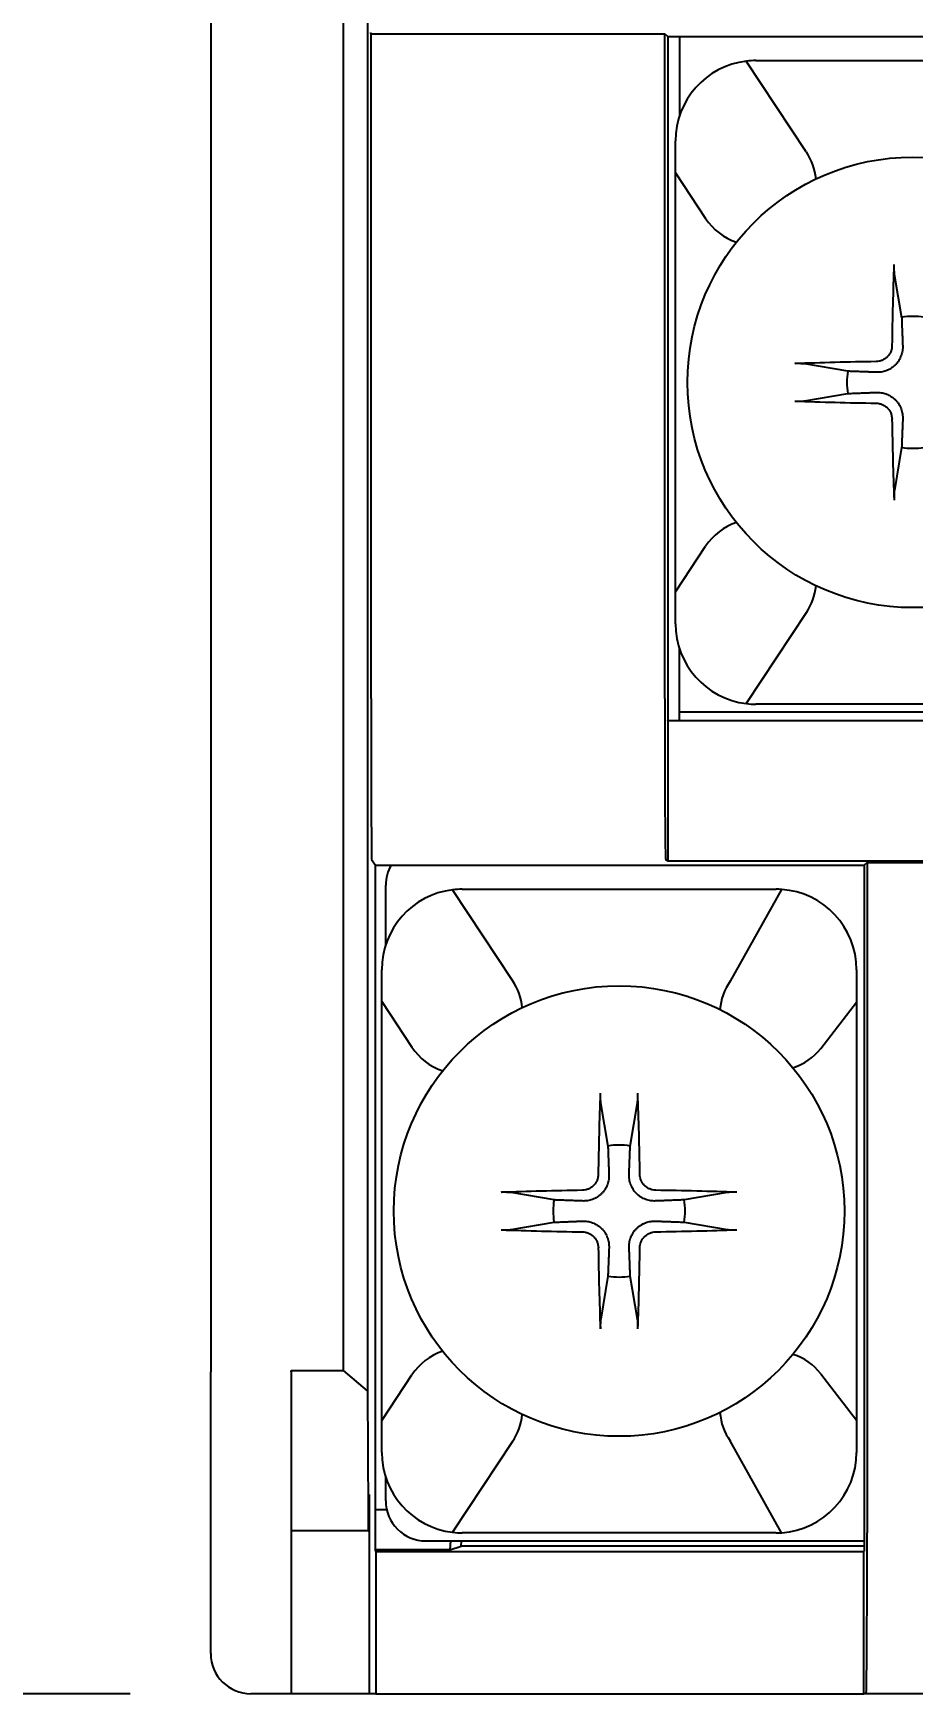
# Model space of a CAD drawing. Header units: millimetres. Extents: x 1618 to 2314, y 422 to 652.
# Drawn here: x 2008.75 to 2019.68, y 539.04 to 559.68 of the extents above; entities that cross this region are included whole.
import ezdxf

# ---------------------------------------------------------------- set-up
doc = ezdxf.new("R2010")
doc.units = ezdxf.units.MM
doc.dimstyles.get("Standard").update_dxf_attribs({"dimtxt": 0.18, "dimasz": 0.18, "dimexe": 0.18, "dimexo": 0.0625, "dimgap": 0.09, "dimtad": 0, "dimtih": 1, "dimtoh": 1, "dimdec": 4, "dimzin": 0, "dimdsep": 46, "dimtxsty": 'Standard', "dimcen": 0.09, "dimadec": 0, "dimazin": 0, "dimtfac": 1, "dimtdec": 4, "dimtofl": 0, "dimtmove": 0, "dimatfit": 3, "dimfxl": 1, "dimtolj": 1, "dimtzin": 0, "dimarcsym": 0})

# ---------------------------------------------------------------- blocks, each defined once
blk = doc.blocks.new('*D20')
at = {"color": 4, "lineweight": -2, "transparency": 16777216}
for p, q in [((2009.952, 579.036), (2001.949, 579.036)), ((2002.649, 576.536), (2002.649, 541.536)), ((2009.952, 539.036), (2001.949, 539.036))]:
    blk.add_line(p, q, dxfattribs=at)
at = {"color": 4, "transparency": 16777216}
for points in [[(2002.232, 576.536), (2003.065, 576.536), (2002.649, 579.036)], [(2002.232, 541.536), (2003.065, 541.536), (2002.649, 539.036)]]:
    blk.add_solid(points, dxfattribs=at)
at = {"layer": 'DEFPOINTS', "color": 0, "transparency": 16777216}
for p in [(2011.452, 579.036), (2002.649, 539.036), (2011.452, 539.036)]:
    blk.add_point(p, dxfattribs=at)
at = {"color": 4, "transparency": 16777216, "insert": (2000.499, 559.036), "char_height": 2.5, "attachment_point": 5, "rotation": 90}
blk.add_mtext('\\A1;40', dxfattribs=at)

msp = doc.modelspace()

# ---------------------------------------------------------------- linework, layer by layer
for p, q in [((2010.952, 577.036), (2010.952, 543.036)), ((2012.602, 543.053), (2012.602, 571.111)), ((2012.902, 571.111), (2012.902, 542.802)), ((2012.945, 559.668), (2012.936, 559.683)), ((2012.945, 559.668), (2016.594, 559.668)), ((2012.945, 551.407), (2012.945, 559.668)), ((2016.594, 551.407), (2016.594, 559.668)), ((2016.594, 559.668), (2016.631, 559.636)), ((2016.631, 559.636), (2016.631, 551.136)), ((2016.631, 559.636), (2022.722, 559.636)), ((2016.777, 559.636), (2016.777, 558.648)), ((2017.727, 559.336), (2021.627, 559.336)), ((2018.353, 558.2), (2017.608, 559.329)), ((2016.727, 557.942), (2016.727, 558.336)), ((2016.727, 557.942), (2017.102, 557.373)), ((2016.727, 552.731), (2016.727, 557.942)), ((2019.447, 556.679), (2019.538, 556.144)), ((2018.868, 555.474), (2018.334, 555.565)), ((2018.334, 555.106), (2018.868, 555.197)), ((2019.538, 554.528), (2019.448, 553.993)), ((2016.727, 552.731), (2017.102, 553.299)), ((2016.727, 552.336), (2016.727, 552.731)), ((2018.353, 552.472), (2017.608, 551.343)), ((2016.777, 551.236), (2016.777, 552.024)), ((2021.627, 551.336), (2017.727, 551.336)), ((2016.634, 551.133), (2016.631, 551.136)), ((2016.634, 551.133), (2022.719, 551.133)), ((2016.634, 551.133), (2016.634, 549.383)), ((2016.777, 551.133), (2016.777, 551.236)), ((2022.722, 551.236), (2016.777, 551.236)), ((2012.952, 549.407), (2013, 549.336)), ((2013, 549.336), (2019.072, 549.336)), ((2013, 540.809), (2013, 549.336)), ((2016.634, 549.383), (2016.606, 549.407)), ((2022.719, 549.383), (2016.634, 549.383)), ((2019.109, 549.368), (2019.072, 549.336)), ((2019.072, 549.336), (2019.072, 540.809)), ((2019.109, 549.368), (2019.109, 541.036)), ((2019.109, 549.368), (2020.244, 549.368)), ((2013.127, 548.348), (2013.127, 549.086)), ((2014.703, 547.9), (2013.958, 549.029)), ((2014.077, 549.036), (2017.977, 549.036)), ((2018.047, 549.034), (2017.408, 547.892)), ((2013.077, 547.642), (2013.077, 548.036)), ((2018.977, 548.036), (2018.977, 547.634)), ((2013.077, 547.642), (2013.452, 547.073)), ((2013.077, 542.431), (2013.077, 547.642)), ((2018.532, 547.058), (2018.977, 547.634)), ((2018.977, 547.634), (2018.977, 542.438)), ((2015.797, 546.379), (2015.888, 545.844)), ((2016.165, 545.844), (2016.255, 546.379)), ((2015.218, 545.174), (2014.684, 545.265)), ((2017.369, 545.266), (2016.835, 545.175)), ((2014.684, 544.806), (2015.218, 544.897)), ((2016.835, 544.898), (2017.369, 544.807)), ((2015.888, 544.228), (2015.798, 543.693)), ((2016.256, 543.693), (2016.165, 544.228)), ((2010.952, 539.536), (2010.952, 543.036)), ((2011.952, 543.053), (2012.602, 543.053)), ((2011.952, 543.036), (2011.952, 543.053)), ((2011.952, 543.036), (2011.952, 539.036)), ((2012.902, 542.802), (2012.602, 543.053)), ((2013.077, 542.431), (2013.452, 542.999)), ((2018.532, 543.014), (2018.977, 542.438)), ((2012.902, 542.802), (2012.908, 541.295)), ((2013.077, 542.036), (2013.077, 542.431)), ((2018.977, 542.438), (2018.977, 542.036)), ((2014.703, 542.172), (2013.958, 541.043)), ((2018.047, 541.038), (2017.408, 542.18)), ((2013.127, 541.436), (2013.127, 541.724)), ((2012.918, 541.515), (2012.921, 541.515)), ((2012.921, 541.515), (2012.921, 539.536)), ((2012.992, 541.326), (2013.139, 541.326)), ((2012.91, 541.061), (2011.952, 541.061)), ((2012.91, 541.061), (2012.915, 541.061)), ((2017.977, 541.036), (2014.077, 541.036)), ((2013.925, 540.826), (2012.992, 540.826)), ((2013, 540.809), (2013.002, 540.806)), ((2013.002, 540.806), (2019.069, 540.806)), ((2013.002, 540.806), (2013.002, 539.036)), ((2013.627, 540.936), (2019.072, 540.936)), ((2013.931, 540.936), (2013.925, 540.826)), ((2013.925, 540.826), (2014.063, 540.872)), ((2014.063, 540.872), (2014.069, 540.936)), ((2019.072, 540.872), (2014.063, 540.872)), ((2019.069, 540.806), (2019.072, 540.809)), ((2019.069, 539.036), (2019.069, 540.806)), ((2011.952, 539.036), (2011.452, 539.036)), ((2012.923, 539.036), (2011.952, 539.036)), ((2013.002, 539.036), (2012.923, 539.036)), ((2013.002, 539.036), (2019.069, 539.036)), ((2019.097, 539.036), (2019.069, 539.036)), ((2020.256, 539.036), (2019.097, 539.036))]:
    msp.add_line(p, q)
for centre in [(2019.677, 555.336), (2016.027, 545.036)]:
    msp.add_circle(centre, 2.8)
for centre, radius, start, end in [((2017.727, 558.336), 1, 90, 96.8173), ((2017.727, 558.336), 1, 96.8173, 180), ((2017.728, 557.787), 0.75, 5.9361, 33.4424), ((2017.728, 557.787), 0.75, 213.4424, 251.0511), ((2019.677, 555.336), 0.82, 80.3013, 99.7447), ((2019.677, 555.336), 0.82, 170.3013, 189.7447), ((2019.677, 555.336), 0.82, 260.3013, 279.7447), ((2017.728, 552.885), 0.75, 108.9489, 146.5576), ((2017.728, 552.885), 0.75, 326.5576, 354.0639), ((2017.727, 552.336), 1, 180, 263.1827), ((2017.727, 552.336), 1, 263.1827, 270), ((2013.627, 549.086), 0.5, 149.999, 180), ((2014.077, 548.036), 1, 96.8173, 180), ((2014.077, 548.036), 1, 90, 96.8173), ((2017.977, 548.036), 1, 85.9679, 90), ((2017.977, 548.036), 1, 0, 85.9679), ((2014.078, 547.487), 0.75, 5.9361, 33.4424), ((2017.978, 547.485), 0.7, 144.4374, 175.5132), ((2014.078, 547.487), 0.75, 213.4424, 251.0511), ((2017.978, 547.485), 0.7, 287.409, 322.3631), ((2016.027, 545.036), 0.82, 80.3013, 99.7447), ((2016.027, 545.036), 0.82, 170.3013, 189.7447), ((2016.027, 545.036), 0.82, 350.3013, 9.7447), ((2016.027, 545.036), 0.82, 260.3013, 279.7447), ((2014.078, 542.585), 0.75, 108.9489, 146.5576), ((2017.978, 542.587), 0.7, 37.6369, 72.591), ((2014.078, 542.585), 0.75, 326.5576, 354.0639), ((2017.978, 542.587), 0.7, 184.4868, 215.5626), ((2014.077, 542.036), 1, 180, 263.1827), ((2017.977, 542.036), 1, 274.0321, 0), ((2013.627, 541.436), 0.5, 180, 270), ((2014.077, 542.036), 1, 263.1827, 270), ((2017.977, 542.036), 1, 270, 274.0321), ((2011.452, 539.536), 0.5, 180, 270)]:
    msp.add_arc(centre, radius, start, end)
for centre, major_axis, ratio, start_param, end_param in [((2019.848, 555.335), (0.037, 4.997), 0.087156, 1.273815, 1.479878), ((2019.678, 555.164), (4.997, 0.041), 0.087156, 1.661715, 1.867777), ((2019.678, 555.508), (-4.997, 0.037), 0.087156, 1.273815, 1.479878), ((2019.848, 555.337), (-0.041, 4.997), 0.087156, 1.661715, 1.867777), ((2012.952, 551.407), (0, 2), 0.003491, 1.570796, 3.136357), ((2016.606, 551.407), (0, 2), 0.006109, 1.570796, 3.136358), ((2016.198, 545.035), (0.037, 4.997), 0.087156, 1.273815, 1.479878), ((2015.855, 545.035), (0.041, -4.997), 0.087156, 1.661715, 1.867777), ((2016.028, 544.864), (4.997, 0.041), 0.087156, 1.661715, 1.867777), ((2016.025, 544.864), (4.997, -0.037), 0.087156, 1.273815, 1.479878), ((2016.028, 545.208), (-4.997, 0.037), 0.087156, 1.273815, 1.479878), ((2016.025, 545.208), (-4.997, -0.041), 0.087156, 1.661715, 1.867777), ((2016.198, 545.037), (-0.041, 4.997), 0.087156, 1.661715, 1.867777), ((2015.855, 545.037), (-0.037, -4.997), 0.087156, 1.273815, 1.479878), ((2012.915, 542.061), (0, 1), 0.003491, 3.141593, 4.134807), ((2012.91, 542.061), (0, 1), 0.003491, 2.443461, 3.141593), ((2019.097, 541.036), (0, 2), 0.006109, 3.141593, 4.712389), ((2012.923, 539.536), (0, 0.5), 0.003491, 1.570796, 3.141593)]:
    msp.add_ellipse(centre, major_axis=major_axis, ratio=ratio, start_param=start_param, end_param=end_param)
for points, knots in [([(2019.443, 556.8), (2019.443, 556.789), (2019.442, 556.777), (2019.442, 556.759), (2019.442, 556.753), (2019.442, 556.741), (2019.443, 556.735), (2019.443, 556.724), (2019.443, 556.719), (2019.444, 556.709), (2019.444, 556.704), (2019.445, 556.696), (2019.445, 556.692), (2019.446, 556.685), (2019.446, 556.681), (2019.447, 556.679)], [0, 0, 0, 0, 0.25, 0.25, 0.375, 0.375, 0.5, 0.5, 0.625, 0.625, 0.75, 0.75, 0.875, 0.875, 1, 1, 1, 1]), ([(2019.418, 555.792), (2019.418, 555.779), (2019.417, 555.766), (2019.413, 555.747), (2019.411, 555.741), (2019.407, 555.729), (2019.405, 555.723), (2019.397, 555.705), (2019.391, 555.693), (2019.377, 555.672), (2019.369, 555.662), (2019.35, 555.644), (2019.341, 555.636), (2019.324, 555.625), (2019.319, 555.621), (2019.308, 555.615), (2019.302, 555.612), (2019.284, 555.605), (2019.272, 555.601), (2019.246, 555.596), (2019.234, 555.594), (2019.221, 555.594)], [0, 0, 0, 0, 0.125, 0.125, 0.1875, 0.1875, 0.25, 0.25, 0.375, 0.375, 0.5, 0.5, 0.625, 0.625, 0.6875, 0.6875, 0.75, 0.75, 0.875, 0.875, 1, 1, 1, 1]), ([(2019.551, 555.791), (2019.552, 555.77), (2019.551, 555.749), (2019.546, 555.718), (2019.544, 555.708), (2019.539, 555.687), (2019.536, 555.677), (2019.524, 555.646), (2019.515, 555.626), (2019.497, 555.597), (2019.49, 555.588), (2019.476, 555.57), (2019.468, 555.561), (2019.456, 555.549), (2019.451, 555.545), (2019.443, 555.537), (2019.429, 555.526), (2019.415, 555.516), (2019.396, 555.504), (2019.386, 555.498), (2019.366, 555.489), (2019.346, 555.48), (2019.326, 555.474), (2019.305, 555.468), (2019.294, 555.466), (2019.263, 555.461), (2019.243, 555.46), (2019.222, 555.461)], [0, 0, 0, 0, 0.125, 0.125, 0.1875, 0.1875, 0.25, 0.25, 0.375, 0.375, 0.4375, 0.4375, 0.5, 0.5, 0.53125, 0.53125, 0.5625, 0.625, 0.625, 0.6875, 0.6875, 0.75, 0.8125, 0.8125, 0.875, 0.875, 1, 1, 1, 1]), ([(2018.334, 555.565), (2018.331, 555.565), (2018.328, 555.566), (2018.321, 555.567), (2018.317, 555.567), (2018.308, 555.568), (2018.303, 555.568), (2018.293, 555.568), (2018.288, 555.568), (2018.277, 555.569), (2018.271, 555.569), (2018.26, 555.569), (2018.254, 555.569), (2018.242, 555.569), (2018.236, 555.569), (2018.224, 555.569), (2018.218, 555.569), (2018.212, 555.568)], [0, 0, 0, 0, 0.125, 0.125, 0.25, 0.25, 0.375, 0.375, 0.5, 0.5, 0.625, 0.625, 0.75, 0.75, 0.875, 0.875, 1, 1, 1, 1]), ([(2019.222, 555.211), (2019.243, 555.212), (2019.263, 555.21), (2019.294, 555.206), (2019.305, 555.204), (2019.325, 555.198), (2019.336, 555.195), (2019.366, 555.184), (2019.386, 555.174), (2019.415, 555.156), (2019.425, 555.149), (2019.443, 555.135), (2019.451, 555.127), (2019.464, 555.115), (2019.468, 555.111), (2019.475, 555.102), (2019.487, 555.089), (2019.497, 555.075), (2019.509, 555.056), (2019.514, 555.046), (2019.524, 555.026), (2019.533, 555.006), (2019.539, 554.985), (2019.544, 554.964), (2019.546, 554.954), (2019.551, 554.923), (2019.552, 554.902), (2019.552, 554.881)], [0, 0, 0, 0, 0.125, 0.125, 0.1875, 0.1875, 0.25, 0.25, 0.375, 0.375, 0.4375, 0.4375, 0.5, 0.5, 0.53125, 0.53125, 0.5625, 0.625, 0.625, 0.6875, 0.6875, 0.75, 0.8125, 0.8125, 0.875, 0.875, 1, 1, 1, 1]), ([(2018.212, 555.102), (2018.224, 555.102), (2018.236, 555.102), (2018.254, 555.102), (2018.26, 555.102), (2018.271, 555.102), (2018.277, 555.102), (2018.288, 555.102), (2018.293, 555.103), (2018.303, 555.103), (2018.308, 555.103), (2018.317, 555.104), (2018.321, 555.104), (2018.328, 555.105), (2018.331, 555.106), (2018.334, 555.106)], [0, 0, 0, 0, 0.25, 0.25, 0.375, 0.375, 0.5, 0.5, 0.625, 0.625, 0.75, 0.75, 0.875, 0.875, 1, 1, 1, 1]), ([(2019.221, 555.078), (2019.234, 555.077), (2019.247, 555.076), (2019.265, 555.072), (2019.272, 555.07), (2019.284, 555.067), (2019.29, 555.064), (2019.308, 555.057), (2019.319, 555.051), (2019.34, 555.036), (2019.351, 555.028), (2019.369, 555.01), (2019.377, 555), (2019.388, 554.984), (2019.391, 554.978), (2019.397, 554.967), (2019.4, 554.961), (2019.408, 554.944), (2019.411, 554.931), (2019.417, 554.906), (2019.418, 554.893), (2019.419, 554.88)], [0, 0, 0, 0, 0.125, 0.125, 0.1875, 0.1875, 0.25, 0.25, 0.375, 0.375, 0.5, 0.5, 0.625, 0.625, 0.6875, 0.6875, 0.75, 0.75, 0.875, 0.875, 1, 1, 1, 1]), ([(2019.448, 553.993), (2019.447, 553.99), (2019.447, 553.987), (2019.446, 553.98), (2019.446, 553.976), (2019.445, 553.968), (2019.445, 553.963), (2019.444, 553.953), (2019.444, 553.947), (2019.444, 553.936), (2019.444, 553.931), (2019.443, 553.919), (2019.443, 553.913), (2019.444, 553.901), (2019.444, 553.895), (2019.444, 553.883), (2019.444, 553.877), (2019.444, 553.872)], [0, 0, 0, 0, 0.125, 0.125, 0.25, 0.25, 0.375, 0.375, 0.5, 0.5, 0.625, 0.625, 0.75, 0.75, 0.875, 0.875, 1, 1, 1, 1]), ([(2015.793, 546.5), (2015.793, 546.489), (2015.792, 546.477), (2015.792, 546.459), (2015.792, 546.453), (2015.792, 546.441), (2015.793, 546.435), (2015.793, 546.424), (2015.793, 546.419), (2015.794, 546.409), (2015.794, 546.404), (2015.795, 546.396), (2015.795, 546.392), (2015.796, 546.385), (2015.796, 546.381), (2015.797, 546.379)], [0, 0, 0, 0, 0.25, 0.25, 0.375, 0.375, 0.5, 0.5, 0.625, 0.625, 0.75, 0.75, 0.875, 0.875, 1, 1, 1, 1]), ([(2016.255, 546.379), (2016.256, 546.382), (2016.256, 546.385), (2016.257, 546.392), (2016.257, 546.396), (2016.258, 546.404), (2016.258, 546.409), (2016.259, 546.419), (2016.259, 546.425), (2016.259, 546.436), (2016.259, 546.441), (2016.26, 546.453), (2016.26, 546.459), (2016.26, 546.471), (2016.259, 546.477), (2016.259, 546.489), (2016.259, 546.495), (2016.259, 546.5)], [0, 0, 0, 0, 0.125, 0.125, 0.25, 0.25, 0.375, 0.375, 0.5, 0.5, 0.625, 0.625, 0.75, 0.75, 0.875, 0.875, 1, 1, 1, 1]), ([(2015.768, 545.492), (2015.768, 545.479), (2015.767, 545.466), (2015.763, 545.447), (2015.761, 545.441), (2015.757, 545.429), (2015.755, 545.423), (2015.747, 545.405), (2015.741, 545.393), (2015.727, 545.372), (2015.719, 545.362), (2015.7, 545.344), (2015.691, 545.336), (2015.674, 545.325), (2015.669, 545.321), (2015.658, 545.315), (2015.652, 545.312), (2015.634, 545.305), (2015.622, 545.301), (2015.596, 545.296), (2015.584, 545.294), (2015.571, 545.294)], [0, 0, 0, 0, 0.125, 0.125, 0.1875, 0.1875, 0.25, 0.25, 0.375, 0.375, 0.5, 0.5, 0.625, 0.625, 0.6875, 0.6875, 0.75, 0.75, 0.875, 0.875, 1, 1, 1, 1]), ([(2015.901, 545.491), (2015.902, 545.47), (2015.901, 545.449), (2015.896, 545.418), (2015.894, 545.408), (2015.889, 545.387), (2015.886, 545.377), (2015.874, 545.346), (2015.865, 545.326), (2015.847, 545.297), (2015.84, 545.288), (2015.826, 545.27), (2015.818, 545.261), (2015.806, 545.249), (2015.801, 545.245), (2015.793, 545.237), (2015.779, 545.226), (2015.765, 545.216), (2015.746, 545.204), (2015.736, 545.198), (2015.716, 545.189), (2015.696, 545.18), (2015.676, 545.174), (2015.655, 545.168), (2015.644, 545.166), (2015.613, 545.161), (2015.593, 545.16), (2015.572, 545.161)], [0, 0, 0, 0, 0.125, 0.125, 0.1875, 0.1875, 0.25, 0.25, 0.375, 0.375, 0.4375, 0.4375, 0.5, 0.5, 0.53125, 0.53125, 0.5625, 0.625, 0.625, 0.6875, 0.6875, 0.75, 0.8125, 0.8125, 0.875, 0.875, 1, 1, 1, 1]), ([(2016.481, 545.161), (2016.46, 545.16), (2016.44, 545.162), (2016.409, 545.166), (2016.399, 545.168), (2016.378, 545.174), (2016.368, 545.177), (2016.337, 545.188), (2016.317, 545.198), (2016.288, 545.216), (2016.279, 545.223), (2016.26, 545.237), (2016.252, 545.245), (2016.239, 545.257), (2016.235, 545.261), (2016.228, 545.27), (2016.216, 545.283), (2016.206, 545.297), (2016.194, 545.316), (2016.189, 545.326), (2016.179, 545.346), (2016.17, 545.366), (2016.164, 545.387), (2016.159, 545.408), (2016.157, 545.418), (2016.152, 545.449), (2016.151, 545.47), (2016.151, 545.491)], [0, 0, 0, 0, 0.125, 0.125, 0.1875, 0.1875, 0.25, 0.25, 0.375, 0.375, 0.4375, 0.4375, 0.5, 0.5, 0.53125, 0.53125, 0.5625, 0.625, 0.625, 0.6875, 0.6875, 0.75, 0.8125, 0.8125, 0.875, 0.875, 1, 1, 1, 1]), ([(2016.482, 545.294), (2016.469, 545.295), (2016.456, 545.296), (2016.438, 545.3), (2016.431, 545.302), (2016.419, 545.305), (2016.413, 545.308), (2016.395, 545.315), (2016.384, 545.321), (2016.363, 545.336), (2016.352, 545.344), (2016.334, 545.362), (2016.326, 545.372), (2016.315, 545.388), (2016.312, 545.394), (2016.306, 545.405), (2016.303, 545.411), (2016.295, 545.428), (2016.292, 545.441), (2016.286, 545.466), (2016.285, 545.479), (2016.285, 545.492)], [0, 0, 0, 0, 0.125, 0.125, 0.1875, 0.1875, 0.25, 0.25, 0.375, 0.375, 0.5, 0.5, 0.625, 0.625, 0.6875, 0.6875, 0.75, 0.75, 0.875, 0.875, 1, 1, 1, 1]), ([(2014.684, 545.265), (2014.681, 545.265), (2014.678, 545.266), (2014.671, 545.267), (2014.667, 545.267), (2014.658, 545.268), (2014.653, 545.268), (2014.643, 545.268), (2014.638, 545.268), (2014.627, 545.269), (2014.621, 545.269), (2014.61, 545.269), (2014.604, 545.269), (2014.592, 545.269), (2014.586, 545.269), (2014.574, 545.269), (2014.568, 545.269), (2014.562, 545.268)], [0, 0, 0, 0, 0.125, 0.125, 0.25, 0.25, 0.375, 0.375, 0.5, 0.5, 0.625, 0.625, 0.75, 0.75, 0.875, 0.875, 1, 1, 1, 1]), ([(2017.491, 545.27), (2017.479, 545.27), (2017.467, 545.27), (2017.449, 545.27), (2017.443, 545.27), (2017.432, 545.27), (2017.426, 545.27), (2017.415, 545.27), (2017.41, 545.269), (2017.4, 545.269), (2017.395, 545.269), (2017.386, 545.268), (2017.382, 545.268), (2017.375, 545.267), (2017.372, 545.266), (2017.369, 545.266)], [0, 0, 0, 0, 0.25, 0.25, 0.375, 0.375, 0.5, 0.5, 0.625, 0.625, 0.75, 0.75, 0.875, 0.875, 1, 1, 1, 1]), ([(2015.572, 544.911), (2015.593, 544.912), (2015.613, 544.91), (2015.644, 544.906), (2015.655, 544.904), (2015.675, 544.898), (2015.686, 544.895), (2015.716, 544.884), (2015.736, 544.874), (2015.765, 544.856), (2015.775, 544.849), (2015.793, 544.835), (2015.801, 544.827), (2015.814, 544.815), (2015.818, 544.811), (2015.825, 544.802), (2015.837, 544.789), (2015.847, 544.775), (2015.859, 544.756), (2015.864, 544.746), (2015.874, 544.726), (2015.883, 544.706), (2015.889, 544.685), (2015.894, 544.664), (2015.896, 544.654), (2015.901, 544.623), (2015.902, 544.602), (2015.902, 544.581)], [0, 0, 0, 0, 0.125, 0.125, 0.1875, 0.1875, 0.25, 0.25, 0.375, 0.375, 0.4375, 0.4375, 0.5, 0.5, 0.53125, 0.53125, 0.5625, 0.625, 0.625, 0.6875, 0.6875, 0.75, 0.8125, 0.8125, 0.875, 0.875, 1, 1, 1, 1]), ([(2016.152, 544.581), (2016.151, 544.602), (2016.152, 544.623), (2016.157, 544.654), (2016.159, 544.664), (2016.164, 544.685), (2016.167, 544.695), (2016.179, 544.726), (2016.188, 544.746), (2016.206, 544.775), (2016.213, 544.784), (2016.227, 544.802), (2016.235, 544.811), (2016.247, 544.823), (2016.252, 544.827), (2016.26, 544.835), (2016.274, 544.846), (2016.288, 544.856), (2016.307, 544.868), (2016.317, 544.874), (2016.337, 544.884), (2016.357, 544.892), (2016.377, 544.898), (2016.398, 544.904), (2016.409, 544.906), (2016.44, 544.911), (2016.46, 544.912), (2016.481, 544.911)], [0, 0, 0, 0, 0.125, 0.125, 0.1875, 0.1875, 0.25, 0.25, 0.375, 0.375, 0.4375, 0.4375, 0.5, 0.5, 0.53125, 0.53125, 0.5625, 0.625, 0.625, 0.6875, 0.6875, 0.75, 0.8125, 0.8125, 0.875, 0.875, 1, 1, 1, 1]), ([(2014.562, 544.802), (2014.574, 544.802), (2014.586, 544.802), (2014.604, 544.802), (2014.61, 544.802), (2014.621, 544.802), (2014.627, 544.802), (2014.638, 544.802), (2014.643, 544.803), (2014.653, 544.803), (2014.658, 544.803), (2014.667, 544.804), (2014.671, 544.804), (2014.678, 544.805), (2014.681, 544.806), (2014.684, 544.806)], [0, 0, 0, 0, 0.25, 0.25, 0.375, 0.375, 0.5, 0.5, 0.625, 0.625, 0.75, 0.75, 0.875, 0.875, 1, 1, 1, 1]), ([(2015.571, 544.778), (2015.584, 544.777), (2015.597, 544.776), (2015.615, 544.772), (2015.622, 544.77), (2015.634, 544.767), (2015.64, 544.764), (2015.658, 544.757), (2015.669, 544.751), (2015.69, 544.736), (2015.701, 544.728), (2015.719, 544.71), (2015.727, 544.7), (2015.738, 544.684), (2015.741, 544.678), (2015.747, 544.667), (2015.75, 544.661), (2015.758, 544.644), (2015.761, 544.631), (2015.767, 544.606), (2015.768, 544.593), (2015.769, 544.58)], [0, 0, 0, 0, 0.125, 0.125, 0.1875, 0.1875, 0.25, 0.25, 0.375, 0.375, 0.5, 0.5, 0.625, 0.625, 0.6875, 0.6875, 0.75, 0.75, 0.875, 0.875, 1, 1, 1, 1]), ([(2016.285, 544.58), (2016.285, 544.593), (2016.287, 544.606), (2016.29, 544.625), (2016.292, 544.631), (2016.296, 544.643), (2016.298, 544.649), (2016.306, 544.667), (2016.312, 544.679), (2016.326, 544.7), (2016.334, 544.71), (2016.353, 544.728), (2016.363, 544.736), (2016.379, 544.747), (2016.384, 544.751), (2016.395, 544.757), (2016.401, 544.76), (2016.419, 544.767), (2016.431, 544.771), (2016.457, 544.776), (2016.469, 544.778), (2016.482, 544.778)], [0, 0, 0, 0, 0.125, 0.125, 0.1875, 0.1875, 0.25, 0.25, 0.375, 0.375, 0.5, 0.5, 0.625, 0.625, 0.6875, 0.6875, 0.75, 0.75, 0.875, 0.875, 1, 1, 1, 1]), ([(2017.369, 544.807), (2017.372, 544.807), (2017.375, 544.806), (2017.382, 544.806), (2017.386, 544.805), (2017.395, 544.804), (2017.4, 544.804), (2017.41, 544.804), (2017.415, 544.804), (2017.426, 544.803), (2017.432, 544.803), (2017.443, 544.803), (2017.449, 544.803), (2017.461, 544.803), (2017.467, 544.803), (2017.479, 544.803), (2017.485, 544.803), (2017.491, 544.804)], [0, 0, 0, 0, 0.125, 0.125, 0.25, 0.25, 0.375, 0.375, 0.5, 0.5, 0.625, 0.625, 0.75, 0.75, 0.875, 0.875, 1, 1, 1, 1]), ([(2015.798, 543.693), (2015.797, 543.69), (2015.797, 543.687), (2015.796, 543.68), (2015.796, 543.676), (2015.795, 543.668), (2015.795, 543.663), (2015.794, 543.653), (2015.794, 543.647), (2015.794, 543.636), (2015.794, 543.631), (2015.793, 543.619), (2015.793, 543.613), (2015.794, 543.601), (2015.794, 543.595), (2015.794, 543.583), (2015.794, 543.577), (2015.794, 543.572)], [0, 0, 0, 0, 0.125, 0.125, 0.25, 0.25, 0.375, 0.375, 0.5, 0.5, 0.625, 0.625, 0.75, 0.75, 0.875, 0.875, 1, 1, 1, 1]), ([(2016.26, 543.572), (2016.26, 543.583), (2016.261, 543.595), (2016.261, 543.613), (2016.261, 543.619), (2016.261, 543.631), (2016.26, 543.637), (2016.26, 543.648), (2016.26, 543.653), (2016.259, 543.663), (2016.259, 543.668), (2016.258, 543.676), (2016.258, 543.68), (2016.257, 543.687), (2016.257, 543.691), (2016.256, 543.693)], [0, 0, 0, 0, 0.25, 0.25, 0.375, 0.375, 0.5, 0.5, 0.625, 0.625, 0.75, 0.75, 0.875, 0.875, 1, 1, 1, 1])]:
    msp.add_open_spline(points, degree=3, knots=knots)
for points, weights in [([(2019.538, 556.144), (2019.546, 555.919), (2019.551, 555.791)], [1, 1.31905273402, 1.607360829]), ([(2019.222, 555.461), (2019.093, 555.466), (2018.868, 555.474)], [1.607360829, 1.31905273402, 1]), ([(2018.868, 555.197), (2019.093, 555.206), (2019.222, 555.211)], [1, 1.31905273402, 1.607360829]), ([(2019.552, 554.881), (2019.547, 554.753), (2019.538, 554.528)], [1.607360829, 1.31905273402, 1]), ([(2015.888, 545.844), (2015.896, 545.619), (2015.901, 545.491)], [1, 1.31905273402, 1.607360829]), ([(2016.151, 545.491), (2016.156, 545.619), (2016.165, 545.844)], [1.607360829, 1.31905273402, 1]), ([(2015.572, 545.161), (2015.443, 545.166), (2015.218, 545.174)], [1.607360829, 1.31905273402, 1]), ([(2016.835, 545.175), (2016.61, 545.166), (2016.481, 545.161)], [1, 1.31905273402, 1.607360829]), ([(2015.218, 544.897), (2015.443, 544.906), (2015.572, 544.911)], [1, 1.31905273402, 1.607360829]), ([(2016.481, 544.911), (2016.61, 544.906), (2016.835, 544.898)], [1.607360829, 1.31905273402, 1]), ([(2015.902, 544.581), (2015.897, 544.453), (2015.888, 544.228)], [1.607360829, 1.31905273402, 1]), ([(2016.165, 544.228), (2016.157, 544.453), (2016.152, 544.581)], [1, 1.31905273402, 1.607360829])]:
    msp.add_rational_spline(points, weights, degree=2)

# ---------------------------------------------------------------- dimensions: what is measured, and where the dimension line sits
at = {"color": 0}
dim = msp.add_linear_dim(base=(2002.649, 539.036), p1=(2011.452, 579.036), p2=(2011.452, 539.036), angle=90, dimstyle='Standard', override={"dimtxt": 2.5, "dimasz": 2.5, "dimexe": 0.7, "dimexo": 1.5, "dimgap": 0.9, "dimtad": 1, "dimtih": 0, "dimtoh": 0, "dimdec": 1, "dimzin": 8, "dimcen": 2.5, "dimclrd": 4, "dimclre": 4, "dimclrt": 4, "dimtofl": 1}, dxfattribs=at)
dim.commit()
dim.dimension.update_dxf_attribs({"geometry": '*D20', "text_midpoint": (2000.499, 559.036)})

doc.saveas('drawing.dxf')
